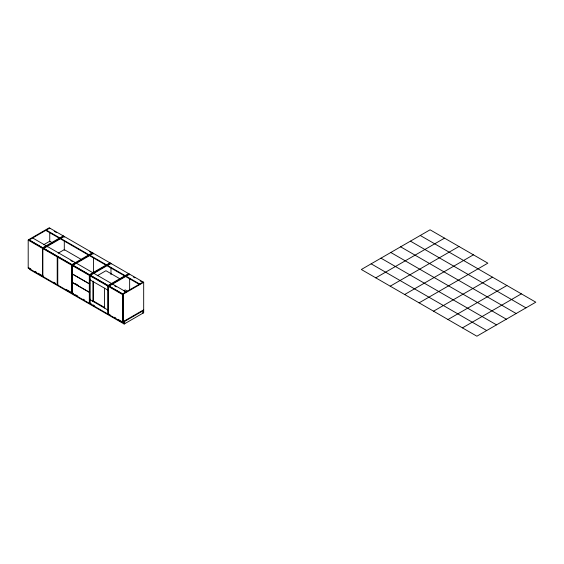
<?xml version="1.0" encoding="UTF-8"?>
<svg xmlns="http://www.w3.org/2000/svg" width="564" height="564" viewBox="0 0 564 564"><rect width="100%" height="100%" fill="white"/><g stroke="black" fill="none" stroke-linecap="round" stroke-linejoin="round"><path stroke-width="0.85" d="M43.16 276.057L42.645 276.353L28.2 268.02L28.2 240.102L28.722 239.799L43.16 248.139M43.654 244.755L49.745 241.237L52.755 242.971M42.702 247.772L63.267 235.9M42.645 276.353L42.645 248.442L63.788 236.196M42.786 248.52L43.308 248.223L57.761 256.571L57.761 284.489L57.246 284.785L42.786 276.438L42.786 248.52L57.246 256.867L57.761 256.571M28.2 268.02L28.722 267.717M30.223 269.183L29.702 269.486L124.158 324.018L143.679 312.745L143.679 282.324L49.23 227.793L28.665 239.665L123.114 294.197L123.114 322.284L118.024 319.344M58.212 253.158L64.303 249.641L81.815 259.75M72.368 292.913L71.847 293.217L57.401 284.876L57.401 256.958L57.923 256.662L72.368 264.995M42.786 276.438L43.308 276.141M71.903 264.629L92.468 252.757M71.847 293.217L71.847 265.299L92.989 253.06M71.988 265.383L72.509 265.08L89.838 275.091L89.838 283.424L89.323 283.727L71.988 273.723L71.988 265.383L89.323 275.387L89.323 283.727M71.988 273.723L72.509 273.42M71.988 273.857L89.323 283.861L89.838 283.558L89.838 291.898L89.323 292.201L71.988 282.19L71.988 273.857L72.509 273.554M57.401 284.876L57.923 284.58M71.988 282.19L72.509 281.894M71.988 282.324L89.323 292.328L89.838 292.032L89.838 303.002L89.323 303.305L71.988 293.301L71.988 282.324L72.509 282.028M89.38 274.724L109.945 262.845M89.323 275.387L110.466 263.148M89.436 275.458L89.958 275.154L108.499 285.863L108.499 313.781L107.978 314.077L89.436 303.369L89.436 275.458L107.978 286.159L107.978 314.077M90.416 275.324L110.981 263.444L110.981 264.051M89.958 279.173L89.436 279.476L107.978 290.178L108.499 289.882M97.198 275.775L105.947 270.727L120.139 278.926M71.988 293.301L72.509 292.998M93.434 281.182L92.919 281.485L92.919 301.359L93.434 301.063L93.434 282.049M108.041 285.497L128.606 273.618M107.978 286.159L129.121 273.921M108.098 286.23L108.619 285.927L123.058 294.267L123.058 322.185L122.536 322.481L108.098 314.148L108.098 286.23L122.536 294.563L122.536 322.481M109.078 286.096L129.642 274.224L129.642 274.823M89.958 299.054L89.436 299.35L107.978 310.059L108.499 309.756M89.436 303.369L89.958 303.072M123.784 290.749L125.25 289.896L127.506 291.2M122.599 293.9L143.164 282.028M122.536 294.563L143.679 282.324M108.098 314.148L108.619 313.845M143.679 309.812L123.114 321.684L122.599 321.381M123.114 322.284L143.679 310.411M375.779 277.841L444.524 238.149M390.217 286.181L458.969 246.489M404.663 294.514L473.407 254.822M419.101 302.854L487.853 263.162L430.078 229.809L361.334 269.5L476.876 336.207L535.8 302.184L420.258 235.477M433.547 311.194L492.471 277.171M447.992 319.527L506.916 285.511M462.431 327.867L521.355 293.851M410.437 241.152L525.979 307.859M400.616 246.821L516.159 313.528M390.796 252.489L506.338 319.196M380.975 258.164L496.517 324.864M371.154 263.832L486.697 330.539M54.257 231.296L56.506 232.594M89.422 251.6L90.945 252.482M133.4 276.987L134.902 277.855M140.161 280.893L141.663 281.76M32.649 237.966L46.163 245.77L46.163 246.369M76.408 263.233L92.841 272.722M93.885 273.321L111.503 283.495L111.503 284.094M70.803 260.596L72.326 261.47M114.795 285.997L116.297 286.864M124.559 291.63L126.061 292.497L126.061 291.898L112.546 284.094L112.546 284.693M28.2 240.102L42.645 248.442M57.401 256.958L71.847 265.299M142.643 312.745L143.164 313.041L143.164 310.708M75.527 283.762L77.783 285.074M92.877 300.704L104.833 307.606M124.158 321.085L124.679 321.381L124.679 323.715L124.158 323.419M28.665 267.752L30.844 269.014M35.215 271.531L36.667 272.377M38.126 273.216L42.49 275.733M53.7 282.204L55.201 283.072M66.432 289.558L70.923 292.152M75.463 294.768L77.74 296.086M83.063 299.16L84.579 300.034M91.389 303.968L89.902 303.108L89.902 275.021M92.884 304.828L94.407 305.639M110.015 314.719L108.556 313.88L108.556 285.793M114.379 317.243L115.839 318.082M129.642 278.517L129.642 290.538M124.158 321.684L124.158 324.018M110.981 267.745L110.981 274.612M104.502 288.169L104.502 308.05M93.511 253.955L93.511 253.356L72.946 265.235L72.946 265.834M93.511 257.649L93.511 273.11M89.323 283.861L89.323 292.201M89.323 292.328L89.323 303.305M75.372 263.233L75.372 262.634L47.207 246.369L47.207 246.969M73.461 293.195L73.461 294.753M72.425 264.932L72.425 293.012M64.303 237.099L64.303 236.499L43.738 248.371L43.738 248.971M64.303 240.793L64.303 250.24M57.246 256.867L57.246 284.785M49.745 228.695L49.745 228.096L29.18 239.968L29.18 240.567M49.745 232.389L49.745 241.836M59.798 237.902L46.283 230.091L46.283 230.697L59.798 238.501L59.798 237.902M89.006 254.759L60.841 238.501L60.841 239.101L89.006 255.358L89.006 254.759M106.476 264.847L90.043 255.358L90.043 255.957L106.476 265.447L106.476 264.847M125.137 275.62L107.52 265.447L107.52 266.046L125.137 276.219L125.137 275.62M139.696 284.023L126.181 276.219L126.181 276.825L139.696 284.63L139.696 284.023"/></g></svg>
